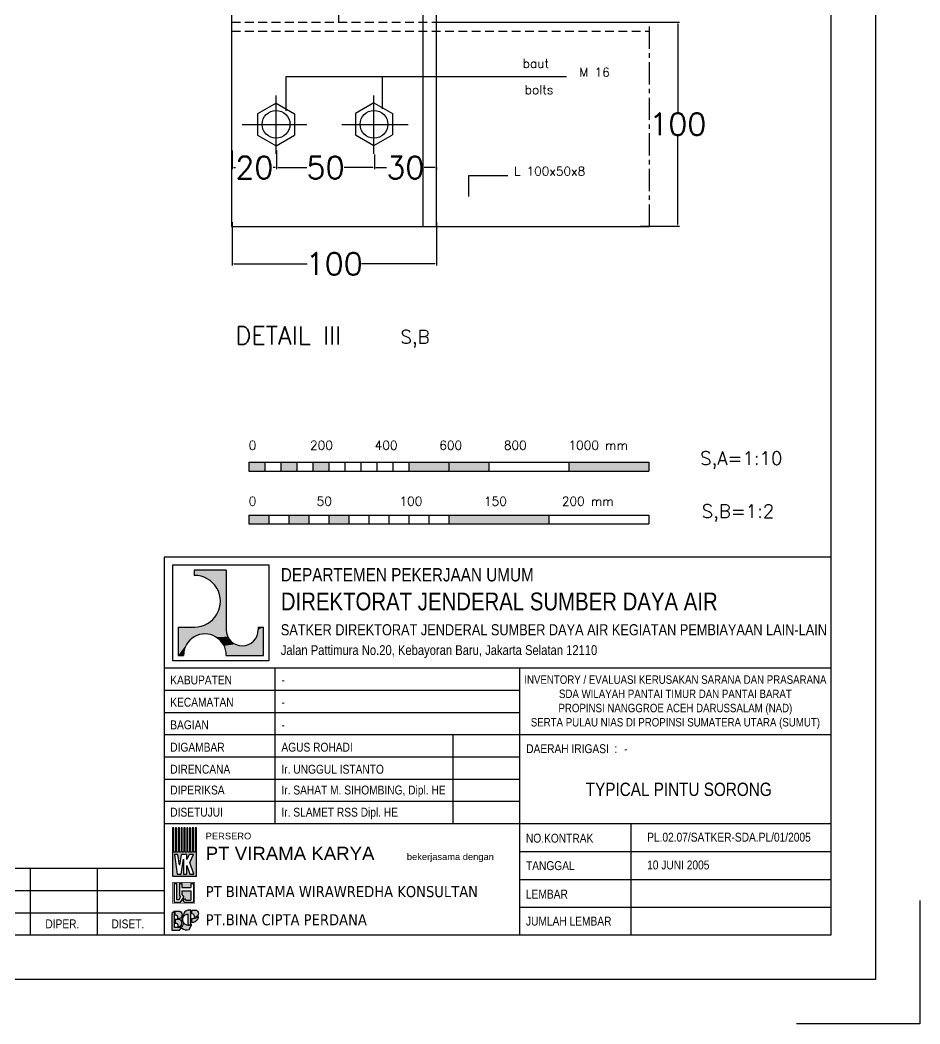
# Model space of a CAD drawing. Header units: metres. Extents: x 444 to 3227, y -3167 to -392.
# Drawn here: x 787.6 to 888.8, y -3166.9 to -3054 of the extents above; entities that cross this region are included whole.
import ezdxf
from ezdxf.enums import TextEntityAlignment as Align

# ---------------------------------------------------------------- set-up
doc = ezdxf.new("R2010")
doc.units = ezdxf.units.M
doc.linetypes.add('CENTERX2', pattern=[4, 2.5, -0.5, 0.5, -0.5])
doc.linetypes.add('DASHEDX2', pattern=[1.5, 1, -0.5])
doc.layers.get('DEFPOINTS').update_dxf_attribs({"linetype": 'CONTINUOUS'})
for name, color, linetype in [('BANGUNAN', 7, 'CONTINUOUS'), ('DIMENSI', 7, 'CONTINUOUS'), ('KOP', 7, 'CONTINUOUS'), ('TEX', 7, 'CONTINUOUS')]:
    doc.layers.add(name, color=color, linetype=linetype)
doc.styles.add('Arial', font='arial.ttf', dxfattribs={"height": 0.25})
doc.styles.add('Arial Narrow', font='ARIALN.TTF', dxfattribs={"height": 0.25})
doc.styles.get("Standard").update_dxf_attribs({"font": 'Simplex.shx', "height": 2.5})
doc.styles.add('Tahoma', font='tahoma.ttf')
doc.dimstyles.get("Standard").update_dxf_attribs({"dimtxt": 0.18, "dimasz": 0.18, "dimexe": 0.18, "dimexo": 0.0625, "dimgap": 0.09, "dimtad": 0, "dimtih": 1, "dimtoh": 1, "dimdec": 4, "dimzin": 0, "dimdsep": 46, "dimtxsty": 'Standard', "dimcen": 0.09, "dimadec": 0, "dimazin": 0, "dimtfac": 1, "dimtdec": 4, "dimtofl": 0, "dimtmove": 0, "dimatfit": 3, "dimfxl": 1, "dimtolj": 1, "dimtzin": 0, "dimarcsym": 0})

# ---------------------------------------------------------------- blocks, each defined once
blk = doc.blocks.new('*U168')
at = {"layer": 'KOP', "color": 50, "linetype": 'Continuous'}
for points in [[(88.85651893578861, 7.420813801634566), (89.57651858829914, 7.540846548363191), (88.8565185882889, 7.540846548363191)], [(89.57651858829914, 7.540846548363191), (88.85651893578861, 7.420813801634566), (88.9074033586612, 7.419125390059655)], [(89.57651858829914, 7.540846548363191), (88.9074033586612, 7.419125390059655), (88.95794519095728, 7.412993635589836)], [(89.57651858829914, 7.540846548363191), (88.95794519095728, 7.412993635589836), (89.00775717756979, 7.402465520163156)], [(89.57651858829914, 7.540846548363191), (89.00775717756979, 7.402465520163156), (89.05645765552113, 7.387621710947409)], [(89.57651858829914, 7.540846548363191), (89.05645765552113, 7.387621710947409), (89.10367347829197, 7.368575942262579)], [(89.57651858829914, 7.540846548363191), (89.10367347829197, 7.368575942262579), (89.14904287489634, 7.345474144140399)], [(89.57651858829914, 7.540846548363191), (89.14904287489634, 7.345474144140399), (89.19221822179667, 7.318493324198093)], [(89.57651858829914, 7.540846548363191), (89.19221822179667, 7.318493324198093), (89.23286870641995, 7.287840211393442)], [(89.57651858829914, 7.540846548363191), (89.23286870641995, 7.287840211393442), (89.2706828618672, 7.253749672052841)], [(89.57651858829914, 7.540846548363191), (89.2706828618672, 7.253749672052841), (89.30537095339496, 7.216482910308824)], [(89.57651858829914, 7.540846548363191), (89.30537095339496, 7.216482910308824), (89.33666719838337, 7.176325466735466)], [(89.57651858829914, 7.540846548363191), (89.33666719838337, 7.176325466735466), (89.36433180278162, 7.133585030516226)], [(89.57651858829914, 7.540846548363191), (89.36433180278162, 7.133585030516226), (89.38815279842689, 7.088589081907585)], [(89.57651858829914, 7.540846548363191), (89.38815279842689, 7.088589081907585), (89.40794766715943, 7.041682383062075)], [(89.57651858829914, 7.540846548363191), (89.40794766715943, 7.041682383062075), (89.42356473928983, 6.993224336436184)], [(89.57651858829914, 7.540846548363191), (89.42356473928983, 6.993224336436184), (89.4348843557027, 6.943586231023226)], [(89.57651858829914, 7.540846548363191), (89.4348843557027, 6.943586231023226), (89.57651858827185, 6.197576059846938)], [(89.4348843557027, 6.943586231023226), (89.44181978469354, 6.893148397510716), (89.57651858827185, 6.197576059846938)], [(89.44235952052776, 6.79142254573382), (89.43595969187686, 6.740913958167329), (89.57651858827185, 6.197576059846938)], [(89.44181978469354, 6.893148397510716), (89.44431788651305, 6.842297294159638), (89.57651858827185, 6.197576059846938)], [(89.44431788651305, 6.842297294159638), (89.44235952052776, 6.79142254573382), (89.57651858827185, 6.197576059846938)], [(89.3674272412068, 6.550177203089503), (89.3402177250042, 6.507145616403179), (89.57651858827185, 6.197576059846938)], [(89.39076943118745, 6.59542338957665), (89.3674272412068, 6.550177203089503), (89.57651858827185, 6.197576059846938)], [(89.41006544542944, 6.642537496371703), (89.39076943118745, 6.59542338957665), (89.57651858827185, 6.197576059846938)], [(89.42516743650181, 6.691158531843738), (89.41006544542944, 6.642537496371703), (89.57651858827185, 6.197576059846938)], [(89.43595969187686, 6.740913958167329), (89.42516743650181, 6.691158531843738), (89.57651858827185, 6.197576059846938)], [(89.15439884860936, 6.336015528437414), (89.10927714595557, 6.312433603699492), (89.57651858827185, 6.197576059846938)], [(89.1972854637083, 6.363452974930814), (89.15439884860936, 6.336015528437414), (89.57651858827185, 6.197576059846938)], [(89.23760839096295, 6.394535715516857), (89.1972854637083, 6.363452974930814), (89.57651858827185, 6.197576059846938)], [(89.27505867324213, 6.42902559203059), (89.23760839096295, 6.394535715516857), (89.57651858827185, 6.197576059846938)], [(89.3093493638244, 6.466658340589708), (89.27505867324213, 6.42902559203059), (89.57651858827185, 6.197576059846938)], [(89.3402177250042, 6.507145616403179), (89.3093493638244, 6.466658340589708), (89.57651858827185, 6.197576059846938)], [(88.4965185882701, 6.257576059851857), (89.00788588617239, 6.09632821858524), (89.57651858827185, 6.197576059846938)], [(88.4965185882701, 6.257576059851857), (88.96452493571242, 6.086077635653392), (89.00788588617239, 6.09632821858524)], [(88.4965185882701, 6.257576059851857), (88.92230124300791, 6.071850680616242), (88.96452493571242, 6.086077635653392)], [(88.4965185882701, 6.257576059851857), (88.8815786075375, 6.053769932966345), (88.92230124300791, 6.071850680616242)], [(88.4965185882701, 6.257576059851857), (88.8427078956657, 6.031991176486396), (88.8815786075375, 6.053769932966345)], [(88.4965185882701, 6.257576059851857), (88.80602401757697, 6.006702057015635), (88.8427078956657, 6.031991176486396)], [(88.4965185882701, 6.257576059851857), (88.77184304168861, 5.97812046569266), (88.80602401757697, 6.006702057015635)], [(88.4965185882701, 6.257576059851857), (88.74045947140408, 5.94649266160465), (88.77184304168861, 5.97812046569266)], [(88.4965185882701, 6.257576059851857), (88.7121437076707, 5.912091150018233), (88.74045947140408, 5.94649266160465)], [(88.4965185882701, 6.257576059851857), (88.49651858829739, 5.620846548367666), (88.7121437076707, 5.912091150018233)], [(89.57651858827185, 6.197576059846938), (88.86269082898966, 6.257576059851857), (88.4965185882701, 6.257576059851857)], [(88.91355447080409, 6.259804325117982), (88.86269082898966, 6.257576059851857), (89.57651858827185, 6.197576059846938)], [(88.96402839178408, 6.266472047789699), (88.91355447080409, 6.259804325117982), (89.57651858827185, 6.197576059846938)], [(89.01372585716395, 6.277528139302549), (88.96402839178408, 6.266472047789699), (89.57651858827185, 6.197576059846938)], [(89.57651858827185, 6.197576059846938), (89.00788588617239, 6.09632821858524), (89.0520104962925, 6.102514110354695)], [(89.06226608143587, 6.292887887098483), (89.01372585716395, 6.277528139302549), (89.57651858827185, 6.197576059846938)], [(89.57651858827185, 6.197576059846938), (89.0520104962925, 6.102514110354695), (89.57878219271, 6.157268848447623)], [(89.57878219271, 6.157268848447623), (89.0520104962925, 6.102514110354695), (89.0965185882832, 6.104582013297422)], [(89.10927714595557, 6.312433603699492), (89.06226608143587, 6.292887887098483), (89.57651858827185, 6.197576059846938)], [(89.57878219271, 6.157268848447623), (89.0965185882832, 6.104582013297422), (89.58554453988606, 6.117468523618395)], [(89.58554453988606, 6.117468523618395), (89.0965185882832, 6.104582013297422), (89.14102668027391, 6.102514110354695)], [(89.58554453988606, 6.117468523618395), (89.14102668027391, 6.102514110354695), (89.59672058936069, 6.078675597536673)], [(89.14102668027391, 6.102514110354695), (89.18515129039402, 6.09632821858524), (89.59672058936069, 6.078675597536673)], [(89.18515129039402, 6.09632821858524), (89.22851224085399, 6.086077635653392), (89.59672058936069, 6.078675597536673)], [(90.28749263669357, 6.117468523611275), (90.27631658721815, 6.078675597529778), (90.41651858830656, 5.620846548367666)], [(90.29425498387043, 6.157268848440363), (90.28749263669357, 6.117468523611275), (90.41651858830656, 5.620846548367666)], [(90.2965185883094, 6.197576059839633), (90.29425498387043, 6.157268848440363), (90.41651858830656, 5.620846548367666)], [(90.2965185883094, 6.197576059839633), (90.41651858830656, 6.257576059851857), (90.2965185883094, 6.257576059851857)], [(90.41651858830656, 6.257576059851857), (90.2965185883094, 6.197576059839633), (90.41651858830656, 5.620846548367666)], [(88.7121437076707, 5.912091150018233), (88.49651858829739, 5.620846548367666), (88.68713971920428, 5.87521233447319)], [(88.68713971920428, 5.87521233447319), (88.49651858829739, 5.620846548367666), (88.6656629404537, 5.836173962968565)], [(89.22851224085399, 6.086077635653392), (89.2707359335585, 6.071850680616242), (89.59672058936069, 6.078675597536673)], [(89.59672058936069, 6.078675597536673), (89.2707359335585, 6.071850680616242), (89.61216979582726, 6.041377913756111)], [(89.2707359335585, 6.071850680616242), (89.3114585690289, 6.053769932966345), (89.61216979582726, 6.041377913756111)], [(89.3114585690289, 6.053769932966345), (89.35032928090071, 6.031991176486396), (89.61216979582726, 6.041377913756111)], [(89.61216979582726, 6.041377913756111), (89.35032928090071, 6.031991176486396), (89.6316978765506, 6.006044512290869)], [(89.35032928090071, 6.031991176486396), (89.38701315898943, 6.006702057015634), (89.6316978765506, 6.006044512290869)], [(89.38701315898943, 6.006702057015634), (89.4211941348778, 5.97812046569266), (89.6316978765506, 6.006044512290869)], [(89.6316978765506, 6.006044512290869), (89.4211941348778, 5.97812046569266), (89.65505925458518, 5.973119731165292)], [(89.4211941348778, 5.97812046569266), (89.45257770516233, 5.94649266160465), (89.65505925458518, 5.973119731165292)], [(89.65505925458518, 5.973119731165292), (89.45257770516233, 5.94649266160465), (89.6819601470476, 5.943017618605437)], [(89.45257770516233, 5.94649266160465), (89.4808934688957, 5.912091150018232), (89.6819601470476, 5.943017618605437)], [(89.6819601470476, 5.943017618605437), (89.4808934688957, 5.912091150018232), (89.71206225960692, 5.916116726142396)], [(89.71206225960692, 5.916116726142396), (89.4808934688957, 5.912091150018232), (89.74498704073203, 5.892755348107151)], [(89.4808934688957, 5.912091150018232), (89.50589745736212, 5.87521233447319), (89.74498704073203, 5.892755348107151)], [(89.74498704073203, 5.892755348107151), (89.50589745736212, 5.87521233447319), (89.78032044219687, 5.873227267383086)], [(89.50589745736212, 5.87521233447319), (89.5273742361127, 5.836173962968565), (89.78032044219687, 5.873227267383086)], [(89.78032044219687, 5.873227267383086), (89.5273742361127, 5.836173962968565), (89.81761812597712, 5.857778060915761)], [(90.0927167343778, 5.873227267379917), (90.05541905059724, 5.857778060913349), (90.41651858830656, 5.620846548367666)], [(90.12805013584304, 5.892755348103266), (90.0927167343778, 5.873227267379917), (90.41651858830656, 5.620846548367666)], [(90.16097491696861, 5.916116726137841), (90.12805013584304, 5.892755348103266), (90.41651858830656, 5.620846548367666)], [(90.19107702952847, 5.943017618600273), (90.16097491696861, 5.916116726137841), (90.41651858830656, 5.620846548367666)], [(90.21797792199152, 5.973119731159582), (90.19107702952847, 5.943017618600273), (90.41651858830656, 5.620846548367666)], [(90.24133930002675, 6.006044512284685), (90.21797792199152, 5.973119731159582), (90.41651858830656, 5.620846548367666)], [(90.26086738075082, 6.041377913749529), (90.24133930002675, 6.006044512284685), (90.41651858830656, 5.620846548367666)], [(90.27631658721815, 6.078675597529778), (90.26086738075082, 6.041377913749529), (90.41651858830656, 5.620846548367666)], [(88.6656629404537, 5.836173962968565), (88.49651858829739, 5.620846548367666), (88.64789841541709, 5.795312390244823)], [(88.64789841541709, 5.795312390244823), (88.49651858829739, 5.620846548367666), (88.63399920330201, 5.752979679750283)], [(88.63399920330201, 5.752979679750283), (88.49651858829739, 5.620846548367666), (88.62408505976691, 5.709540570261254)], [(88.62408505976691, 5.709540570261254), (88.49651858829739, 5.620846548367666), (88.61824140510592, 5.665369333291509)], [(88.61824140510592, 5.665369333291509), (88.49651858829739, 5.620846548367666), (88.61651858826727, 5.620846548367666)], [(89.81761812597712, 5.857778060915761), (89.5273742361127, 5.836173962968565), (89.85641105205862, 5.84660201144034)], [(89.85641105205862, 5.84660201144034), (89.5273742361127, 5.836173962968565), (89.8962113768877, 5.839839664263473)], [(89.8962113768877, 5.839839664263473), (89.5273742361127, 5.836173962968565), (89.93651858828697, 5.837576059824514)], [(89.93651858828697, 5.837576059824514), (89.5273742361127, 5.836173962968565), (90.41651858830656, 5.620846548367666)], [(89.5273742361127, 5.836173962968565), (89.54513876114932, 5.795312390244823), (90.41651858830656, 5.620846548367666)], [(89.54513876114932, 5.795312390244823), (89.5590379732644, 5.752979679750283), (90.41651858830656, 5.620846548367666)], [(89.5590379732644, 5.752979679750283), (89.5689521167995, 5.709540570261254), (90.41651858830656, 5.620846548367666)], [(89.5689521167995, 5.709540570261254), (89.57479577146049, 5.665369333291509), (90.41651858830656, 5.620846548367666)], [(89.57479577146049, 5.665369333291509), (89.57651858829914, 5.620846548367666), (90.41651858830656, 5.620846548367666)], [(89.97682579968628, 5.839839664262655), (89.93651858828697, 5.837576059824514), (90.41651858830656, 5.620846548367666)], [(90.01662612451551, 5.846602011438715), (89.97682579968628, 5.839839664262655), (90.41651858830656, 5.620846548367666)], [(90.05541905059724, 5.857778060913349), (90.01662612451551, 5.846602011438715), (90.41651858830656, 5.620846548367666)]]:
    blk.add_solid(points, dxfattribs=at)
blk = doc.blocks.new('*D173')
at = {"layer": 'DEFPOINTS', "color": 0}
for p in [(816.4966256879954, -3069.085491536438), (827.4909415587663, -3069.085491536438), (827.4909415587663, -3070.600371874481)]:
    blk.add_point(p, dxfattribs=at)
at = {"layer": 'DIMENSI', "color": 0, "lineweight": -2}
for p, q in [((816.4966256879954, -3069.147991536438), (816.4966256879954, -3070.780371874481)), ((827.4909415587663, -3069.147991536438), (827.4909415587663, -3070.780371874481)), ((816.6766256879954, -3070.600371874481), (819.8799740995713, -3070.600371874481)), ((827.3109415587663, -3070.600371874481), (824.1075931471904, -3070.600371874481))]:
    blk.add_line(p, q, dxfattribs=at)
at = {"layer": 'DIMENSI', "color": 0}
for points in [[(816.6766256879954, -3070.570371874481), (816.6766256879954, -3070.630371874482), (816.4966256879954, -3070.600371874481)], [(827.3109415587663, -3070.570371874481), (827.3109415587663, -3070.630371874482), (827.4909415587663, -3070.600371874481)]]:
    blk.add_solid(points, dxfattribs=at)
at = {"layer": 'DIMENSI', "color": 0, "insert": (821.9937836233809, -3070.600371874481), "char_height": 2.5, "attachment_point": 5}
blk.add_mtext('\\A1;50', dxfattribs=at)
blk = doc.blocks.new('*D174')
at = {"layer": 'DEFPOINTS', "color": 0}
for p in [(811.4923164222521, -3076.659892658881), (834.4666455030772, -3076.659892658881), (834.4666455030772, -3081.431765326277)]:
    blk.add_point(p, dxfattribs=at)
at = {"layer": 'DIMENSI', "color": 0, "lineweight": -2}
for p, q in [((811.4923164222521, -3076.722392658881), (811.4923164222521, -3081.611765326277)), ((834.4666455030772, -3076.722392658881), (834.4666455030772, -3081.611765326277)), ((811.672316422252, -3081.431765326277), (819.9132904864741, -3081.431765326277)), ((834.2866455030772, -3081.431765326277), (826.0456714388552, -3081.431765326277))]:
    blk.add_line(p, q, dxfattribs=at)
at = {"layer": 'DIMENSI', "color": 0}
for points in [[(811.672316422252, -3081.401765326277), (811.672316422252, -3081.461765326277), (811.4923164222521, -3081.431765326277)], [(834.2866455030772, -3081.401765326277), (834.2866455030772, -3081.461765326277), (834.4666455030772, -3081.431765326277)]]:
    blk.add_solid(points, dxfattribs=at)
at = {"layer": 'DIMENSI', "color": 0, "insert": (822.9794809626646, -3081.431765326277), "char_height": 2.5, "attachment_point": 5}
blk.add_mtext('\\A1;100', dxfattribs=at)
blk = doc.blocks.new('*D175')
at = {"layer": 'DEFPOINTS', "color": 0}
for p in [(811.4923164222521, -3068.631027662135), (816.4966256879954, -3068.631027662135), (816.4966256879954, -3070.600371874481)]:
    blk.add_point(p, dxfattribs=at)
at = {"layer": 'DIMENSI', "color": 0, "lineweight": -2}
for p, q in [((811.4923164222521, -3068.693527662135), (811.4923164222521, -3070.780371874481)), ((816.4966256879954, -3068.693527662135), (816.4966256879954, -3070.780371874481)), ((811.672316422252, -3070.600371874481), (811.8806615313142, -3070.600371874481)), ((816.3166256879955, -3070.600371874481), (816.1082805789333, -3070.600371874481))]:
    blk.add_line(p, q, dxfattribs=at)
at = {"layer": 'DIMENSI', "color": 0}
for points in [[(811.672316422252, -3070.570371874481), (811.672316422252, -3070.630371874482), (811.4923164222521, -3070.600371874481)], [(816.3166256879955, -3070.570371874481), (816.3166256879955, -3070.630371874482), (816.4966256879954, -3070.600371874481)]]:
    blk.add_solid(points, dxfattribs=at)
at = {"layer": 'DIMENSI', "color": 0, "insert": (813.9944710551238, -3070.600371874481), "char_height": 2.5, "attachment_point": 5}
blk.add_mtext('\\A1;20 ', dxfattribs=at)
blk = doc.blocks.new('*D176')
at = {"layer": 'DEFPOINTS', "color": 0}
for p in [(827.4909415587663, -3070.524627800802), (834.4666455030772, -3070.524627800802), (834.4666455030772, -3070.600371874481)]:
    blk.add_point(p, dxfattribs=at)
at = {"layer": 'DIMENSI', "color": 0, "lineweight": -2}
for p, q in [((827.4909415587663, -3070.587127800802), (827.4909415587663, -3070.780371874481)), ((827.6709415587662, -3070.600371874481), (828.8649840071122, -3070.600371874481)), ((834.2866455030772, -3070.600371874481), (833.0926030547313, -3070.600371874481)), ((834.4666455030772, -3070.587127800802), (834.4666455030772, -3070.780371874481))]:
    blk.add_line(p, q, dxfattribs=at)
at = {"layer": 'DIMENSI', "color": 0}
for points in [[(827.6709415587662, -3070.570371874481), (827.6709415587662, -3070.630371874482), (827.4909415587663, -3070.600371874481)], [(834.2866455030772, -3070.570371874481), (834.2866455030772, -3070.630371874482), (834.4666455030772, -3070.600371874481)]]:
    blk.add_solid(points, dxfattribs=at)
at = {"layer": 'DIMENSI', "color": 0, "insert": (830.9787935309217, -3070.600371874481), "char_height": 2.5, "attachment_point": 5}
blk.add_mtext('\\A1;30', dxfattribs=at)
blk = doc.blocks.new('*D177')
at = {"layer": 'DEFPOINTS', "color": 0}
for p in [(857.365151030061, -3054.239666154044), (857.365151030061, -3077.190100606864), (861.6112316490107, -3077.190100606864)]:
    blk.add_point(p, dxfattribs=at)
at = {"layer": 'DIMENSI', "color": 0, "lineweight": -2}
for p, q in [((857.427651030061, -3054.239666154044), (861.7912316490107, -3054.239666154044)), ((861.6112316490107, -3054.419666154044), (861.6112316490107, -3064.374883380454)), ((861.6112316490107, -3077.010100606864), (861.6112316490107, -3067.054883380454)), ((857.427651030061, -3077.190100606864), (861.7912316490107, -3077.190100606864))]:
    blk.add_line(p, q, dxfattribs=at)
at = {"layer": 'DIMENSI', "color": 0}
for points in [[(861.5812316490108, -3054.419666154044), (861.6412316490107, -3054.419666154044), (861.6112316490107, -3054.239666154044)], [(861.5812316490108, -3077.010100606864), (861.6412316490107, -3077.010100606864), (861.6112316490107, -3077.190100606864)]]:
    blk.add_solid(points, dxfattribs=at)
at = {"layer": 'DIMENSI', "color": 0, "insert": (861.6112316490112, -3065.714883380454), "char_height": 2.5, "attachment_point": 5}
blk.add_mtext('\\A1;100', dxfattribs=at)

msp = doc.modelspace()

# ---------------------------------------------------------------- hatches: boundary and pattern name
at = {"layer": 'BANGUNAN'}
h = msp.add_hatch(color=2, dxfattribs=at)
h.paths.add_polyline_path([(813.36021564088, -3103.742488107776), (813.36021564088, -3104.742488107776), (815.16021564088, -3104.742488107776), (815.16021564088, -3103.742488107776)])
h.paths.add_polyline_path([(818.7602156408801, -3104.742488107776), (818.7602156408801, -3103.742488107776), (816.96021564088, -3103.742488107776), (816.96021564088, -3104.742488107776)])
h.paths.add_polyline_path([(822.36021564088, -3104.742488107776), (822.36021564088, -3103.742488107776), (820.5602156408801, -3103.742488107776), (820.5602156408801, -3104.742488107776)])
h = msp.add_hatch(color=2, dxfattribs=at)
h.paths.add_polyline_path([(840.36021564088, -3104.742488107776), (840.36021564088, -3103.742488107776), (831.36021564088, -3103.742488107776), (831.36021564088, -3104.742488107776)])
h.paths.add_polyline_path([(858.36021564088, -3104.742488107776), (858.36021564088, -3103.742488107776), (849.36021564088, -3103.742488107776), (849.36021564088, -3104.742488107776)])
h = msp.add_hatch(color=2, dxfattribs=at)
h.paths.add_polyline_path([(815.61021564088, -3110.677322233108), (815.61021564088, -3109.677322233108), (813.36021564088, -3109.677322233108), (813.36021564088, -3110.677322233107)])
h.paths.add_polyline_path([(817.86021564088, -3109.677322233107), (817.86021564088, -3110.677322233107), (820.1102156408801, -3110.677322233107), (820.11021564088, -3109.677322233108)])
h.paths.add_polyline_path([(824.61021564088, -3110.677322233107), (824.6102156408799, -3109.677322233108), (822.3602156408801, -3109.677322233108), (822.36021564088, -3110.677322233107)])
msp.add_hatch(color=2, dxfattribs=at).paths.add_polyline_path([(847.11021564088, -3110.677322233108), (847.11021564088, -3109.677322233108), (835.86021564088, -3109.677322233108), (835.86021564088, -3110.677322233108)])
at = {"layer": 'KOP'}
h = msp.add_hatch(color=132, dxfattribs=at)
h.paths.add_polyline_path([(807.4839679875233, -3144.840639952904), (807.3312777453415, -3144.840639952903), (807.3312777453415, -3147.592433486805), (807.143204897242, -3147.592433486805), (807.143204897242, -3144.840639952903), (807.0147994911537, -3144.840639952904), (807.0147994911539, -3147.592433486805), (806.8267266430544, -3147.592433486805), (806.8267266430538, -3144.840639952904), (806.6983212369657, -3144.840639952904), (806.6983212369657, -3147.592433486805), (806.5102483888662, -3147.592433486805), (806.5102483888662, -3144.840639952904), (806.3818429827785, -3144.840639952903), (806.3818429827782, -3147.592433486805), (806.1937701346784, -3147.592433486805), (806.1937701346784, -3144.840639952903), (806.0653647285903, -3144.840639952904), (806.0653647285903, -3147.592433486805), (805.8772918804902, -3147.592433486805), (805.8772918804905, -3144.840639952904), (805.7488864744018, -3144.840639952904), (805.7488864744022, -3147.592433486805), (805.5608136263021, -3147.592433486805), (805.5608136263021, -3144.840639952904), (805.432408220214, -3144.840639952904), (805.4324082202146, -3147.592433486805), (805.2443353721145, -3147.592433486805), (805.2443353721147, -3144.840639952904), (805.1159299660261, -3144.840639952904), (805.1159299660264, -3147.592433486805), (804.9278571179271, -3147.592433486805), (804.9278571179269, -3144.840639952904), (804.7844517118386, -3144.840639952904), (804.7844517118386, -3150.273359467941), (807.4839679875233, -3150.273359467941)])
h.paths.add_polyline_path([(807.1340706079944, -3147.839053358447), (806.7229429405143, -3148.739112324574), (807.195935855089, -3150.058442170658), (806.7514289953766, -3150.058442170658), (806.4078622792393, -3149.10012375033), (806.4078622792393, -3150.058442170658), (806.0399700373799, -3150.058442170658), (806.0399700373798, -3148.367160980291), (805.7590336731806, -3150.058442170658), (805.3309409871903, -3150.058442170658), (805.0299373291529, -3147.839053358446), (805.3946267868196, -3147.839053358446), (805.5594681677317, -3149.054477512996), (805.761360582124, -3147.839053358446), (806.4078622792393, -3147.839053358447), (806.4078622792393, -3148.421816284241), (806.6740559080929, -3147.839053358447)], flags=16)
h = msp.add_hatch(color=170, dxfattribs=at)
h.paths.add_polyline_path([(807.2983264998777, -3150.988295221905), (804.812822179565, -3150.988295221905), (804.812822179565, -3153.363538176975), (807.2983264998779, -3153.363538176975)])
h.paths.add_polyline_path([(805.8480130301691, -3151.922680035032), (805.8480130301691, -3152.354806248209), (806.0468538289012, -3152.645597802987), (805.6995778832978, -3153.219547935404), (804.9595689552663, -3153.219547935404), (804.9595689552663, -3151.132285463476), (805.247651501605, -3151.132285463475), (805.2476515016053, -3152.931465389065), (805.5371741218576, -3152.931465389065), (805.7006414451185, -3152.661299565549), (805.559930483831, -3152.47023509878), (805.559930483831, -3151.132285463476), (805.8480130301695, -3151.132285463476), (805.8480130301695, -3151.572084385544), (806.8634971778376, -3151.572084385544), (806.8634971778376, -3151.132285463476), (807.1515797241758, -3151.132285463475), (807.1515797241758, -3153.219547935404), (806.1117679412575, -3153.219547935404), (805.9926348644933, -3153.057783012628), (806.1540017338401, -3152.791088652705), (806.3009857085543, -3152.990670934679), (806.8634971778376, -3152.990670934679), (806.8634971778376, -3151.922680035032)], flags=16)
h = msp.add_hatch(color=152, dxfattribs=at)
edge = h.paths.add_edge_path()
edge.add_arc((807.3884791898788, -3154.290279030419), 0.1874999999279225, 59.8330437581364, 89.99999991827377, ccw=False)
edge.add_arc((807.2637186947662, -3154.504923669934), 0.4357690121171737, -87.66054975445309, 59.833043839865184, ccw=False)
edge.add_arc((807.2812005351773, -3154.932835730989), 0.007499999999978997, 169.1770359343124, 272.3394502455632, ccw=False)
edge.add_arc((806.9432715857062, -3154.868231955441), 0.33654886674087, 349.177035935009, 447.4471398002963)
edge.add_line((806.9582618340555, -3154.532017095331), (806.9582618340555, -3154.102779030491))
edge.add_line((806.9582618340555, -3154.102779030491), (807.3884791901463, -3154.102779030491))
edge = h.paths.add_edge_path()
edge.add_arc((807.0877661137703, -3154.245007366493), 0.8094196432154834, 260.7933090989036, 313.9844677412535)
edge.add_arc((807.6576910950615, -3154.835502225908), 0.01124999999993075, 1.8412739890579815, 133.9844677413829, ccw=False)
edge.add_arc((807.0178612747976, -3154.85607106608), 0.6514103518531734, -95.24949999257632, 1.841273989121703, ccw=False)
edge.add_line((806.9582618340555, -3155.504749224464), (806.9582618340555, -3155.043999732138))
edge = h.paths.add_edge_path()
edge.add_line((806.8408488999662, -3155.757797615993), (806.8408488999659, -3154.119356974712))
edge.add_line((806.840848899966, -3154.119356974712), (806.5272562473916, -3154.119356974712))
edge.add_arc((806.6008391788105, -3154.681070900243), 0.5665130024385389, 97.46308875157885, 177.9167858032908)
edge.add_arc((806.0909134161761, -3154.662522362313), 0.05625000000003501, 177.916785803335, 311.9027868313121)
edge.add_arc((806.5136079871686, -3155.133577064943), 0.5766506503515392, 88.6437876457311, 131.9027868312016, ccw=False)
edge.add_line((806.5272562473916, -3154.557087951825), (806.5272562473916, -3155.757797615993))
edge.add_line((806.5272562473916, -3155.757797615993), (806.8408488999663, -3155.757797615993))
edge = h.paths.add_edge_path()
edge.add_arc((806.3842888146226, -3155.487131852266), 0.8553141820866212, 229.859310424176, 288.4465518221082)
edge.add_line((806.6549272236821, -3156.298499340905), (806.9428583995593, -3155.782423184346))
edge.add_arc((806.9264844396552, -3155.773287762241), 0.01874999999994792, 330.8418117318732, 479.2263476082916)
edge.add_arc((806.5969861605938, -3155.18435610985), 0.6560904308364862, 208.7004208339824, 299.22634760531076, ccw=False)
edge.add_arc((806.005054845894, -3155.508434689471), 0.01875000000002002, 28.70042083725957, 183.8234813827715)
edge.add_arc((805.3594843791512, -3155.551579179493), 0.6282605675718802, -54.1700859785372, 3.8234813826915115, ccw=False)
edge.add_line((805.7272562099803, -3156.060946651181), (805.8328962525646, -3156.140988558728))
edge = h.paths.add_edge_path()
edge.add_arc((806.0064610489496, -3154.792209777578), 0.04986424875994682, 9.227590461031818, 134.2268409174829)
edge.add_arc((806.3531467809753, -3155.103483220005), 0.5156831374828525, 137.7083880535677, 209.3315864857135)
edge.add_arc((805.9486977120595, -3155.319877099091), 0.05786197255718161, 218.7539545917976, 318.562938530416)
edge.add_arc((806.4775077968465, -3155.121461783162), 0.540069380376315, 141.3579335894871, 205.9949668637602, ccw=False)
edge = h.paths.add_edge_path()
edge.add_line((805.0891349745606, -3154.661146943135), (805.0891349745606, -3154.238009642782))
edge.add_line((805.0891349745606, -3154.238009642782), (805.5650660328848, -3154.238009642782))
edge.add_arc((805.5650660328848, -3154.425509642782), 0.1874999999998295, 52.291453064741916, 90, ccw=False)
edge.add_arc((805.3983657826087, -3154.641128080416), 0.4600440956798496, -84.59302362953412, 52.29145306445821, ccw=False)
edge.add_arc((805.4381819153645, -3155.061792065524), 0.03749999999999569, 168.1211929390351, 275.4069763707332, ccw=False)
edge.add_arc((805.082557207244, -3154.986987556832), 0.3259069998589549, 348.1211929389956, 448.8435231592864)
edge = h.paths.add_edge_path()
edge.add_arc((805.1175660907344, -3155.842991630261), 0.2764911026430588, -17.470507524075913, 95.90206127292618, ccw=False)
edge.add_arc((805.4170732893198, -3155.937256419736), 0.03750000000015553, 162.5294924759623, 268.8821032993201)
edge.add_arc((805.4246058005106, -3155.551240131969), 0.4235897734288005, 268.8821032994076, 430.0165433501644)
edge.add_line((805.5693670998348, -3155.153154133256), (805.0891349745606, -3155.153154133256))
edge.add_line((805.0891349745606, -3155.153154133256), (805.0891349745606, -3155.567966174214))
h.paths.add_polyline_path([(805.6578069320684, -3156.060946651181), (805.0029776240933, -3156.060946651181), (805.0029776240933, -3154.237365473164), (804.7033221774924, -3154.505576323535), (804.7033221774924, -3156.346089317118), (805.5850619159505, -3156.346089317118), (805.7646953469043, -3156.141430495586)])

# ---------------------------------------------------------------- linework, layer by layer
at = {"layer": 'BANGUNAN', "color": 2}
for p, q in [((811.4406640314933, -3026.242146357327), (811.4406640314904, -3077.242146357327)), ((832.9406640314944, -3026.242146357327), (832.9406640314944, -3077.242146357327)), ((834.4406640314942, -3026.242146357327), (834.4406640314938, -3077.242146357327)), ((834.4406640314941, -3054.242146357327), (858.4040930125209, -3054.242146357327)), ((816.4390402199817, -3063.344257935295), (814.3620798956633, -3064.541662487438)), ((816.4390402199817, -3063.344257935295), (818.5175011890645, -3064.544257935295)), ((827.4455769888858, -3063.331238717858), (825.3686166645673, -3064.528643270002)), ((827.4455769888858, -3063.331238717858), (829.5240379579685, -3064.531238717859)), ((814.3620798956633, -3064.541662487438), (814.3620798956632, -3066.946853383152)), ((818.5175011890645, -3064.544257935295), (818.5175011890645, -3066.944257935295)), ((825.3686166645673, -3064.528643270002), (825.3686166645672, -3066.933834165716)), ((829.5240379579685, -3064.531238717859), (829.5240379579685, -3066.931238717859)), ((814.3620798956633, -3066.946853383152), (816.439040219982, -3068.144257935295)), ((816.4390402199821, -3068.144257935295), (818.5175011890645, -3066.944257935295)), ((825.3686166645673, -3066.933834165716), (827.4455769888859, -3068.131238717859)), ((827.445576988886, -3068.131238717859), (829.5240379579685, -3066.931238717859))]:
    msp.add_line(p, q, dxfattribs=at)
at = {"layer": 'BANGUNAN', "color": 2, "linetype": 'DASHEDX2'}
for p, q in [((823.4406640314933, -3026.242146357327), (823.4406640314919, -3054.242146357327)), ((811.4343694410713, -3054.242146357327), (834.4406640314941, -3054.242146357327)), ((811.4343694410713, -3055.242146357327), (858.4406640314947, -3055.242146357327))]:
    msp.add_line(p, q, dxfattribs=at)
at = {"layer": 'BANGUNAN', "color": 2, "linetype": 'CENTERX2'}
msp.add_line((858.4406640314955, -3077.242146357327), (858.4406640314952, -3054.242146357327), dxfattribs=at)
at = {"layer": 'BANGUNAN', "color": 1}
msp.add_line((816.4406640314966, -3069.038094783823), (816.4406640314963, -3062.498906008522), dxfattribs=at)
at = {"layer": 'BANGUNAN', "color": 1, "linetype": 'ByBlock'}
msp.add_line((827.4406640314946, -3069.038094783823), (827.4406640314947, -3062.498906008522), dxfattribs=at)
at = {"layer": 'BANGUNAN', "color": 1, "linetype": 'ByBlock', "ltscale": 0.5}
for p, q in [((812.6390423307921, -3065.742146357327), (819.9062085663215, -3065.742146357327)), ((823.8449023331381, -3065.742146357327), (831.278492290555, -3065.742146357327))]:
    msp.add_line(p, q, dxfattribs=at)
at = {"layer": 'BANGUNAN', "color": 2, "linetype": 'ByBlock', "ltscale": 0.5}
msp.add_line((811.4343694410715, -3077.242146357327), (858.4406640314949, -3077.242146357327), dxfattribs=at)
at = {"layer": 'BANGUNAN', "color": 2}
for centre in [(816.439040219982, -3065.744257935295), (827.4455769888859, -3065.731238717859)]:
    msp.add_circle(centre, 1.56, dxfattribs=at)
at = {"layer": 'KOP'}
for p, q in [((810.8325352159037, -3115.862139995166), (807.2325352158524, -3115.862139995166)), ((807.2325352158524, -3115.862139995098), (807.2325369533511, -3116.462303728822)), ((810.8325352159037, -3115.862139995166), (810.8325352157673, -3122.578492437784)), ((805.4325352157585, -3122.278492437722), (807.2633964193566, -3122.278492437722)), ((805.4325352157585, -3122.278492437722), (805.432535215895, -3125.462139995143)), ((814.432535215955, -3122.278492437722), (815.0325352159408, -3122.278492437722)), ((814.432535215955, -3122.278492437722), (814.432535215955, -3122.578492437784)), ((815.0325352159408, -3125.462139995143), (815.0325352159408, -3122.278492437722)), ((805.432535215895, -3125.462139995143), (806.0325352158808, -3125.462139995143)), ((810.8325352159037, -3125.462139995143), (815.0325352159408, -3125.462139995143)), ((843.837602485291, -3129.406140858403), (803.8376024852911, -3129.406140858403)), ((843.837602485291, -3131.906140858403), (803.8376024852911, -3131.906140858403)), ((843.837602485291, -3136.906140858403), (803.8376024852911, -3136.906140858403)), ((843.837602485291, -3139.406140858403), (803.8376024852911, -3139.406140858403)), ((843.837602485291, -3141.906140858403), (803.8376024852911, -3141.906140858403)), ((843.837602485291, -3147.531140858403), (878.837602485291, -3147.531140858403)), ((788.837602485291, -3156.906140858403), (788.837602485291, -3149.406140858403)), ((796.337602485291, -3156.906140858403), (796.337602485291, -3149.406140858403)), ((843.8376024852909, -3150.656140858403), (878.837602485291, -3150.656140858403)), ((748.837602485291, -3151.906140858403), (803.8376024852911, -3151.906140858403)), ((843.837602485291, -3153.781140858403), (878.837602485291, -3153.781140858403)), ((748.837602485291, -3154.406140858403), (803.8376024852911, -3154.406140858403))]:
    msp.add_line(p, q, dxfattribs=at)
at = {"layer": 'KOP', "color": 130}
for p, q in [((878.837602485291, -3126.906140858403), (803.8376024852911, -3126.906140858403)), ((816.3376024852911, -3144.406140858403), (816.3376024852911, -3126.906140858403)), ((843.837602485291, -3156.906140858403), (843.837602485291, -3126.906140858403)), ((878.837602485291, -3134.406140858403), (803.8376024852911, -3134.406140858403)), ((836.337602485291, -3144.406140858403), (836.337602485291, -3134.406140858403)), ((878.837602485291, -3144.406140858403), (803.8376024852911, -3144.406140858403)), ((856.3756082487066, -3156.906140858403), (856.3756082487062, -3144.406140858403))]:
    msp.add_line(p, q, dxfattribs=at)
at = {"layer": 'KOP', "color": 132}
for p, q in [((804.9278571179269, -3144.840639952904), (804.7844517118386, -3144.840639952904)), ((804.7844517118386, -3144.840639952904), (804.7844517118386, -3150.273359467941)), ((804.9278571179271, -3147.592433486805), (804.9278571179269, -3144.840639952904)), ((805.2443353721147, -3144.840639952904), (805.1159299660261, -3144.840639952904)), ((805.1159299660261, -3144.840639952904), (805.1159299660264, -3147.592433486805)), ((805.2443353721145, -3147.592433486805), (805.2443353721147, -3144.840639952904)), ((805.5608136263021, -3144.840639952904), (805.432408220214, -3144.840639952904)), ((805.432408220214, -3144.840639952904), (805.4324082202146, -3147.592433486805)), ((805.5608136263021, -3147.592433486805), (805.5608136263021, -3144.840639952904)), ((805.8772918804905, -3144.840639952904), (805.7488864744018, -3144.840639952904)), ((805.7488864744018, -3144.840639952904), (805.7488864744022, -3147.592433486805)), ((805.8772918804902, -3147.592433486805), (805.8772918804905, -3144.840639952904)), ((806.1937701346784, -3144.840639952903), (806.0653647285903, -3144.840639952904)), ((806.0653647285903, -3144.840639952904), (806.0653647285903, -3147.592433486805)), ((806.1937701346784, -3147.592433486805), (806.1937701346784, -3144.840639952903)), ((806.5102483888662, -3144.840639952904), (806.3818429827785, -3144.840639952903)), ((806.3818429827785, -3144.840639952903), (806.3818429827782, -3147.592433486805)), ((806.5102483888662, -3147.592433486805), (806.5102483888662, -3144.840639952904)), ((806.8267266430538, -3144.840639952904), (806.6983212369657, -3144.840639952904)), ((806.6983212369657, -3144.840639952904), (806.6983212369657, -3147.592433486805)), ((806.8267266430544, -3147.592433486805), (806.8267266430538, -3144.840639952904)), ((807.143204897242, -3144.840639952903), (807.0147994911537, -3144.840639952904)), ((807.0147994911537, -3144.840639952904), (807.0147994911539, -3147.592433486805)), ((807.143204897242, -3147.592433486805), (807.143204897242, -3144.840639952903)), ((807.4839679875233, -3144.840639952904), (807.3312777453415, -3144.840639952903)), ((807.3312777453415, -3144.840639952903), (807.3312777453415, -3147.592433486805)), ((807.4839679875233, -3150.273359467941), (807.4839679875233, -3144.840639952904)), ((805.1159299660264, -3147.592433486805), (804.9278571179271, -3147.592433486805)), ((805.4324082202146, -3147.592433486805), (805.2443353721145, -3147.592433486805)), ((805.7488864744022, -3147.592433486805), (805.5608136263021, -3147.592433486805)), ((806.0653647285903, -3147.592433486805), (805.8772918804902, -3147.592433486805)), ((806.3818429827782, -3147.592433486805), (806.1937701346784, -3147.592433486805)), ((806.6983212369657, -3147.592433486805), (806.5102483888662, -3147.592433486805)), ((807.0147994911539, -3147.592433486805), (806.8267266430544, -3147.592433486805)), ((807.3312777453415, -3147.592433486805), (807.143204897242, -3147.592433486805)), ((804.7844517118386, -3150.273359467941), (807.4839679875233, -3150.273359467941))]:
    msp.add_line(p, q, dxfattribs=at)
at = {"layer": 'KOP', "color": 170}
for p, q in [((804.9595689552663, -3151.132285463476), (804.9595689552663, -3153.219547935404)), ((804.9595689552663, -3151.132285463476), (805.247651501605, -3151.132285463475)), ((805.247651501605, -3151.132285463475), (805.2476515016053, -3152.931465389065)), ((805.559930483831, -3151.132285463476), (805.559930483831, -3152.47023509878)), ((805.559930483831, -3151.132285463476), (805.8480130301691, -3151.132285463476)), ((805.8480130301695, -3151.132285463476), (805.8480130301695, -3151.572084385544)), ((805.8480130301695, -3151.572084385544), (806.8634971778376, -3151.572084385544)), ((805.8480130301691, -3151.922680035032), (805.8480130301691, -3152.354806248209)), ((805.8480130301691, -3151.922680035032), (806.8634971778376, -3151.922680035032)), ((806.8634971778376, -3151.132285463476), (806.8634971778376, -3151.572084385544)), ((806.8634971778376, -3151.132285463476), (807.1515797241756, -3151.132285463475)), ((806.8634971778376, -3151.922680035032), (806.8634971778376, -3152.990670934679)), ((807.1515797241758, -3151.132285463476), (807.1515797241758, -3153.219547935404)), ((805.2476515016053, -3152.931465389065), (805.5371741218576, -3152.931465389065)), ((805.5371741218576, -3152.931465389065), (805.7006414451185, -3152.661299565549)), ((805.559930483831, -3152.47023509878), (805.7006414451185, -3152.661299565549)), ((805.6995778832978, -3153.219547935404), (806.0468538289012, -3152.645597802987)), ((805.8480130301691, -3152.354806248209), (806.0468538289012, -3152.645597802987)), ((805.9926348644933, -3153.057783012628), (806.1540017338401, -3152.791088652705)), ((805.9926348644933, -3153.057783012628), (806.1117679412575, -3153.219547935404)), ((806.1540017338401, -3152.791088652705), (806.3009857085543, -3152.990670934679)), ((806.3009857085543, -3152.990670934679), (806.8634971778376, -3152.990670934679)), ((804.9595689552663, -3153.219547935404), (805.6995778832978, -3153.219547935404)), ((806.1117679412575, -3153.219547935404), (807.1515797241758, -3153.219547935404))]:
    msp.add_line(p, q, dxfattribs=at)
at = {"layer": 'KOP', "color": 9}
msp.add_lwpolyline([(883.837602485291, -2864.906140858832), (883.837602485291, -3161.906140858403), (463.3376024851163, -3161.906140858403), (463.3376024851163, -2864.906140858832)], close=True, dxfattribs=at)
at = {"layer": 'KOP', "color": 130}
msp.add_lwpolyline([(488.3376024851163, -3156.906140858403), (488.3376024851163, -2869.906140858832), (878.837602485291, -2869.906140858832), (878.837602485291, -3156.906140858403)], close=True, dxfattribs=at)
for points in [[(878.837602485291, -3114.406140858403), (803.8376024852911, -3114.406140858403), (803.8376024852911, -3156.906140858403)], [(748.837602485291, -3156.906140858403), (748.837602485291, -3149.406140858403), (803.8376024852911, -3149.406140858403)]]:
    msp.add_lwpolyline(points, dxfattribs=at)
at = {"layer": 'KOP'}
msp.add_lwpolyline([(804.8325352159092, -3115.262139995112), (815.6325352159266, -3115.262139995112), (815.6325352159266, -3126.062139995129), (804.8325352159092, -3126.062139995129)], close=True, dxfattribs=at)
at = {"layer": 'KOP', "color": 132}
msp.add_lwpolyline([(805.3309409871903, -3150.058442170658), (805.7590336731806, -3150.058442170658), (806.0399700373798, -3148.367160980292), (806.0399700373802, -3150.058442170658), (806.4078622792393, -3150.058442170658), (806.4078622792393, -3149.10012375033), (806.7514289953766, -3150.058442170658), (807.195935855089, -3150.058442170658), (806.7229429405143, -3148.739112324574), (807.1340706079942, -3147.839053358447), (806.6740559080929, -3147.839053358447), (806.4078622792393, -3148.421816284241), (806.4078622792393, -3147.839053358447), (805.761360582124, -3147.839053358446), (805.5594681677317, -3149.054477512996), (805.3946267868196, -3147.839053358446), (805.0299373291529, -3147.839053358446)], close=True, dxfattribs=at)
at = {"layer": 'KOP', "const_width": 0.05568750000000001}
msp.add_lwpolyline([(804.812822179565, -3153.363538176975), (804.812822179565, -3150.988295221905), (807.2983264998777, -3150.988295221905), (807.2983264998779, -3153.363538176975)], close=True, dxfattribs=at)
at = {"layer": 'KOP', "color": 9}
msp.add_lwpolyline([(888.837602485291, -3153.018206044226), (888.837602485291, -3166.906140858403), (874.9496676711141, -3166.906140858403)], dxfattribs=at)
at = {"layer": 'KOP', "color": 152}
for points in [[(806.8408488999662, -3155.757797615993), (806.840848899966, -3154.119356974712), (806.5272562473916, -3154.119356974712, 0.3662137302742272), (806.0347005925712, -3154.660477622143, 0.6617977231255411), (806.1284810337875, -3154.704388059573, -0.1910270156664133), (806.5272562473916, -3154.557087951825), (806.5272562473916, -3155.757797615993)], [(807.3884791901463, -3154.102779030491, -0.1323936788339548), (807.4827019554149, -3154.128173137782, -0.7500954725962995), (807.2815066834144, -3154.940329479934, -0.4832165801555392), (807.2738339446547, -3154.931427418498, 0.4571503404279053), (806.9582618340555, -3154.532017095331), (806.9582618340555, -3154.102779030491)], [(805.0891349745606, -3154.661146943135), (805.0891349745606, -3154.238009642782), (805.5650660328848, -3154.238009642782, -0.1660355704071761), (805.6797494819921, -3154.277172336278, -0.6801382717937298), (805.4417155228475, -3155.099125209219, -0.5056062454098578), (805.4014849707274, -3155.05407298175, 0.4701504063395978)], [(805.0891349745606, -3155.567966174214, -0.5394161949793633), (805.3813031039467, -3155.925998363136, 0.5005040988268575), (805.4163416740604, -3155.974749282245, 0.8475699966030725), (805.5693670998348, -3155.153154133256), (805.0891349745606, -3155.153154133256)], [(806.0556800124814, -3154.784213720221, 0.606810421544821), (805.9716806919581, -3154.756477858066, 0.3231029850977445), (805.9035745573408, -3155.356097380377, 0.4652933563843646), (805.9920758577192, -3155.358169975026, -0.2897559203652734)], [(806.9582618340555, -3155.043999732138, 0.2363492499368316), (807.6498783824889, -3154.827407534916, -0.6502962517988216), (807.6689352863912, -3154.835140754831, -0.4509436869977845), (806.9582618340555, -3155.504749224464)], [(805.8328962525646, -3156.140988558728, 0.2613531030966391), (806.6549272236821, -3156.298499340905), (806.9428583995593, -3155.782423184346, 0.7561879960939643), (806.9173295454749, -3155.756924681463, -0.4169046369485164), (806.0215012703272, -3155.499430378095, 0.8034680594696956), (805.9863465792008, -3155.50968499237, -0.2585876396394282), (805.7272562099803, -3156.060946651181)]]:
    msp.add_lwpolyline(points, format="xyb", close=True, dxfattribs=at)
msp.add_lwpolyline([(805.6578069320684, -3156.060946651181), (805.0029776240933, -3156.060946651181), (805.0029776240933, -3154.237365473164), (804.7033221774924, -3154.505576323535), (804.7033221774924, -3156.346089317118), (805.5850619159505, -3156.346089317118), (805.7646953469043, -3156.141430495586), (805.6578069320684, -3156.060946651181)], dxfattribs=at)
at = {"layer": 'KOP'}
for centre, radius, start, end in [((807.2633964193566, -3119.370316216369), 2.908176221353642, 270, 90.60799284798999), ((812.6325352158611, -3122.578492437784), 1.80000000009386, 180, 0), ((808.432535215824, -3125.443534784877), 2.400072114381457, 359.5558422201003, 180.4441577799518)]:
    msp.add_arc(centre, radius, start, end, dxfattribs=at)
at = {"layer": 'TEX', "color": 2}
for p, q in [((817.5581465811206, -3060.374931012124), (849.1004584846521, -3060.374931012124)), ((817.5581465811206, -3064.237875363138), (817.5581465811206, -3060.374931012124)), ((828.4008163287258, -3064.010643142099), (828.4008163287258, -3060.374931012124)), ((838.1061426138815, -3071.509300190863), (842.5038693559964, -3071.509300190863)), ((838.1061426138815, -3073.857364203833), (838.1061426138815, -3071.509300190863)), ((813.36021564088, -3103.742488107776), (858.36021564088, -3103.742488107776)), ((813.36021564088, -3103.742488107776), (813.36021564088, -3104.742488107776)), ((815.16021564088, -3103.742488107776), (815.16021564088, -3104.742488107776)), ((816.96021564088, -3103.742488107776), (816.96021564088, -3104.742488107776)), ((818.7602156408801, -3103.742488107776), (818.7602156408801, -3104.742488107776)), ((820.5602156408801, -3103.742488107776), (820.5602156408801, -3104.742488107776)), ((822.36021564088, -3103.742488107776), (822.36021564088, -3104.742488107776)), ((822.36021564088, -3103.742488107776), (822.36021564088, -3104.742488107776)), ((824.16021564088, -3103.742488107776), (824.16021564088, -3104.742488107776)), ((825.96021564088, -3103.742488107776), (825.96021564088, -3104.742488107776)), ((827.7602156408801, -3103.742488107776), (827.7602156408801, -3104.742488107776)), ((829.5602156408801, -3103.742488107776), (829.5602156408801, -3104.742488107776)), ((831.36021564088, -3103.742488107776), (831.36021564088, -3104.742488107776)), ((831.36021564088, -3103.742488107776), (831.36021564088, -3104.742488107776)), ((835.86021564088, -3103.742488107776), (835.86021564088, -3104.742488107776)), ((840.36021564088, -3103.742488107776), (840.36021564088, -3104.742488107776)), ((849.36021564088, -3103.742488107776), (849.36021564088, -3104.742488107776)), ((858.36021564088, -3103.742488107776), (858.36021564088, -3104.742488107776)), ((858.36021564088, -3103.742488107776), (858.36021564088, -3104.742488107776)), ((858.36021564088, -3103.742488107776), (858.36021564088, -3104.742488107776)), ((813.36021564088, -3104.742488107776), (858.36021564088, -3104.742488107776)), ((813.36021564088, -3109.677322233108), (858.36021564088, -3109.677322233108)), ((813.36021564088, -3109.677322233108), (858.36021564088, -3109.677322233108)), ((813.36021564088, -3109.677322233108), (813.36021564088, -3110.677322233108)), ((815.61021564088, -3109.677322233108), (815.61021564088, -3110.677322233108)), ((817.86021564088, -3109.677322233108), (817.86021564088, -3110.677322233108)), ((820.11021564088, -3109.677322233108), (820.11021564088, -3110.677322233108)), ((822.36021564088, -3109.677322233108), (822.36021564088, -3110.677322233108)), ((824.61021564088, -3109.677322233108), (824.61021564088, -3110.677322233108)), ((826.86021564088, -3109.677322233108), (826.86021564088, -3110.677322233108)), ((829.11021564088, -3109.677322233108), (829.11021564088, -3110.677322233108)), ((831.36021564088, -3109.677322233108), (831.36021564088, -3110.677322233108)), ((831.36021564088, -3109.677322233108), (831.36021564088, -3110.677322233108)), ((833.61021564088, -3109.677322233108), (833.61021564088, -3110.677322233108)), ((835.86021564088, -3109.677322233108), (835.86021564088, -3110.677322233108)), ((847.11021564088, -3109.677322233108), (847.11021564088, -3110.677322233108)), ((858.36021564088, -3109.677322233108), (858.36021564088, -3110.677322233108)), ((858.36021564088, -3109.677322233108), (858.36021564088, -3110.677322233108)), ((858.36021564088, -3109.677322233108), (858.36021564088, -3110.677322233108)), ((813.36021564088, -3110.677322233108), (858.36021564088, -3110.677322233108))]:
    msp.add_line(p, q, dxfattribs=at)

# ---------------------------------------------------------------- block references
at = {"layer": 'KOP', "color": 50, "linetype": 'Continuous', "xscale": 5, "yscale": 5, "zscale": 5}
msp.add_blockref('*U168', (362.9499422744082, -3153.566372736982), dxfattribs=at)

# ---------------------------------------------------------------- texts
at = {"layer": 'KOP'}
for s, height, style, p in [('DEPARTEMEN PEKERJAAN UMUM', 1.5, 'Arial Narrow', (816.9695732559827, -3117.141662510717)), ('DIREKTORAT JENDERAL SUMBER DAYA AIR', 2, 'Arial Narrow', (816.9695732559827, -3120.393321315002)), ('SATKER DIREKTORAT JENDERAL SUMBER DAYA AIR KEGIATAN PEMBIAYAAN LAIN-LAIN', 1.25, 'Arial Narrow', (816.9695732559827, -3123.204326068877)), ('Jalan Pattimura No.20, Kebayoran Baru, Jakarta Selatan 12110', 1.1, 'Arial Narrow', (816.9695732559827, -3125.41662493588)), ('KABUPATEN', 1, 'Arial Narrow', (804.5376024852882, -3128.725185173583)), ('-', 1, 'Arial Narrow', (817.0376024852881, -3128.725185173583)), ('KECAMATAN', 1, 'Arial Narrow', (804.5376024852882, -3131.225185173583)), ('-', 1, 'Arial Narrow', (817.0376024852881, -3131.225185173583)), ('BAGIAN', 1, 'Arial Narrow', (804.5376024852882, -3133.775185173583)), ('-', 1, 'Arial Narrow', (817.0376024852881, -3133.775185173583)), ('DIGAMBAR', 1, 'Arial Narrow', (804.5376024852882, -3136.285608839206)), ('AGUS ROHADI', 1, 'Arial Narrow', (817.0376024852881, -3136.285608839206)), ('DIRENCANA', 1, 'Arial Narrow', (804.5376024852882, -3138.766443058086)), ('Ir. UNGGUL ISTANTO', 1, 'Arial Narrow', (817.0376024852881, -3138.766443058086)), ('DIPERIKSA', 1, 'Arial Narrow', (804.5376024852882, -3141.102662592496)), ('Ir. SAHAT M. SIHOMBING, Dipl. HE', 1, 'Arial Narrow', (817.0376024852881, -3141.102662592496)), ('DISETUJUI', 1, 'Arial Narrow', (804.5376024852882, -3143.597174863957)), ('Ir. SLAMET RSS Dipl. HE', 1, 'Arial Narrow', (817.0376024852881, -3143.597174863957)), ('PERSERO', 0.75, 'Arial', (808.5231636510105, -3146.153933156028)), ('NO.KONTRAK', 1, 'Arial Narrow', (844.5376024852881, -3146.516374202187)), ('PL.02.07/SATKER-SDA.PL/01/2005', 1, 'Arial Narrow', (858.1612158862238, -3146.403420641942)), ('PT VIRAMA KARYA', 1.5, 'Arial', (808.5231636510105, -3148.47961722865)), ('bekerjasama dengan', 0.75, 'Arial', (831.1427174149634, -3148.47961722865)), ('10 JUNI 2005', 1, 'Arial Narrow', (858.1612158862238, -3149.528420641942)), ('TANGGAL', 1, 'Arial Narrow', (844.5376024852881, -3149.604572353068)), ('PT BINATAMA WIRAWREDHA KONSULTAN', 1.25, 'Tahoma', (808.5231636510105, -3152.649298459999)), ('LEMBAR', 1, 'Arial Narrow', (844.5376024852881, -3152.809600618935)), ('DIPER.', 1, 'Arial Narrow', (790.4918506487497, -3156.156140858403)), ('DISET.', 1, 'Arial Narrow', (797.9210000271105, -3156.156140858403)), ('PT.BINA CIPTA PERDANA', 1.25, 'Tahoma', (808.5231636510105, -3155.815495189531)), ('JUMLAH LEMBAR', 1, 'Arial Narrow', (844.5376024852881, -3155.84510706122))]:
    msp.add_text(s, height=height, dxfattribs=dict(at, style=style)).set_placement(p)
at = {"layer": 'KOP', "color": 7, "style": 'Arial Narrow'}
for s, p in [('INVENTORY / EVALUASI KERUSAKAN SARANA DAN PRASARANA', (861.337602485291, -3128.659417788423)), ('SDA WILAYAH PANTAI TIMUR DAN PANTAI BARAT', (861.337602485291, -3130.257833098602)), ('PROPINSI NANGGROE ACEH DARUSSALAM (NAD)', (861.337602485291, -3131.856248408781)), ('SERTA PULAU NIAS DI PROPINSI SUMATERA UTARA (SUMUT)', (861.337602485291, -3133.45466371896))]:
    msp.add_text(s, height=0.95, dxfattribs=at).set_placement(p, align=Align.CENTER)
for s, p in [('DAERAH IRIGASI  :', (844.5638660766073, -3136.452344418735)), ('-', (855.5786005949193, -3136.452344418735))]:
    msp.add_text(s, height=1, dxfattribs=at).set_placement(p)
at = {"layer": 'KOP', "color": 4, "style": 'Arial Narrow'}
msp.add_text('TYPICAL PINTU SORONG', height=1.5, dxfattribs=at).set_placement((861.7114416575572, -3141.272761185554), align=Align.CENTER)
at = {"layer": 'TEX', "color": 2}
for s, height, p in [('baut', 1, (844.17197277275, -3059.390258622063)), ('M 16', 1, (850.5410932089158, -3060.374931012124)), ('bolts', 1, (844.3994414652398, -3062.344275224471)), ('L 100x50x8', 1, (843.1862754334661, -3071.509300190863)), ('DETAIL III', 2, (811.8514387931734, -3090.481288785371)), ('S,B', 1.5, (830.4234536689908, -3090.388654449509)), ('0        200      400      600      800      1000 mm', 1, (813.3558960488815, -3102.330571246534)), ('S,A=1:10', 1.5, (864.117682924462, -3104.041116582145)), ('0         50          100         150        200 mm', 1, (813.3558960488815, -3108.625686042638)), ('S,B=1:2', 1.5, (864.2891047425929, -3109.993743120367))]:
    msp.add_text(s, height=height, dxfattribs=at).set_placement(p)

# ---------------------------------------------------------------- dimensions: what is measured, and where the dimension line sits
at = {"layer": 'DIMENSI', "color": 2}
for p1, p2, distance, text, picture, middle in [((857.365151030061, -3054.239666154044), (857.365151030061, -3077.190100606864), 4.246080618949691, '100', '*D177', (861.6112316490112, -3065.714883380454)), ((811.4923164222521, -3068.631027662135), (816.4966256879954, -3068.631027662135), -1.9693442123461864, '20 ', '*D175', (813.9944710551238, -3070.600371874481)), ((816.4966256879954, -3069.085491536438), (827.4909415587663, -3069.085491536438), -1.5148803380429856, '50', '*D173', (821.9937836233809, -3070.600371874481)), ((827.4909415587663, -3070.524627800802), (834.4666455030772, -3070.524627800802), -0.07574407367883396, '30', '*D176', (830.9787935309217, -3070.600371874481)), ((811.4923164222521, -3076.659892658881), (834.4666455030772, -3076.659892658881), -4.77187266739611, '100', '*D174', (822.9794809626646, -3081.431765326277))]:
    dim = msp.add_aligned_dim(p1=p1, p2=p2, distance=distance, text=text, dimstyle='Standard', dxfattribs=at)
    dim.commit()
    dim.dimension.update_dxf_attribs({"geometry": picture, "text_midpoint": middle})

doc.saveas('drawing.dxf')
